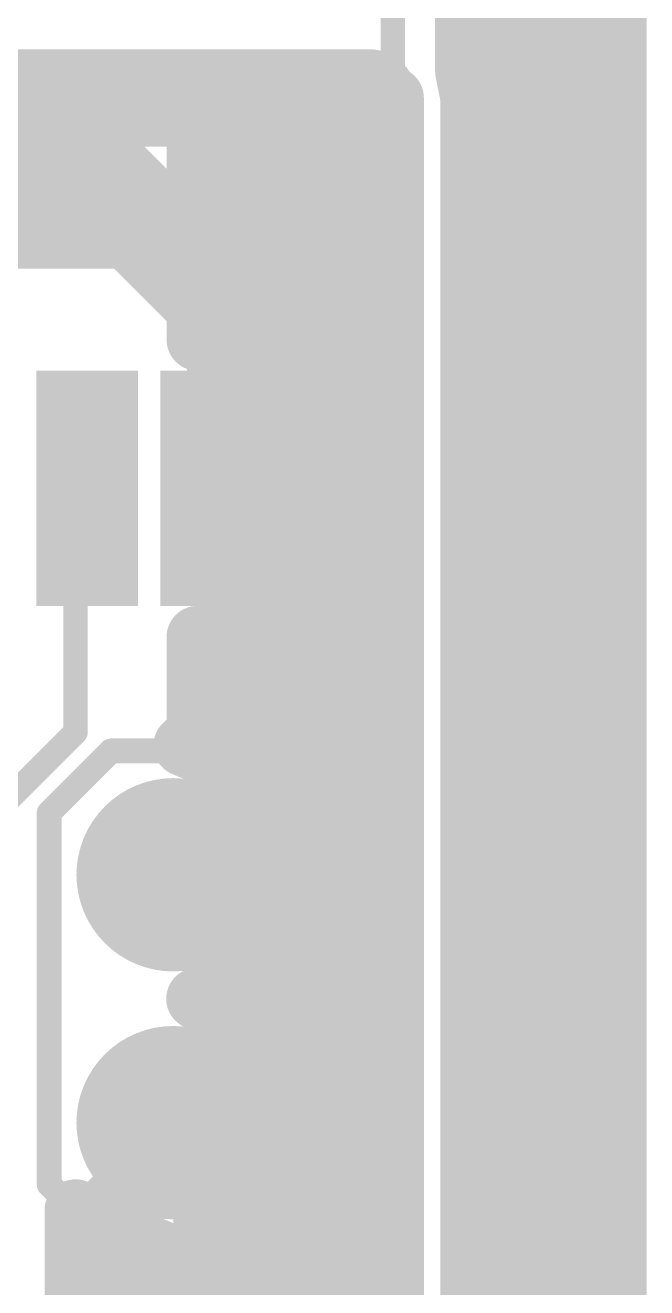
# Model space of a CAD drawing. Extents: x 416 to 470, y 213 to 332.
# Drawn here: x 463.49 to 469.85, y 221.06 to 234 of the extents above; entities that cross this region are included whole.
import ezdxf

# ---------------------------------------------------------------- set-up
doc = ezdxf.new("R2010")
doc.units = 0
for name, color, linetype in [('Board', 3, 'CONTINUOUS'), ('Top', 1, 'CONTINUOUS'), ('Top_Mask', 4, 'CONTINUOUS'), ('Top_Paste', 8, 'CONTINUOUS'), ('Top_Silk', 6, 'CONTINUOUS')]:
    doc.layers.add(name, color=color, linetype=linetype)

# ---------------------------------------------------------------- blocks, each defined once
blk = doc.blocks.new('UNIT_DISC')
at = {"linetype": 'CONTINUOUS', "const_width": 0.5}
blk.add_lwpolyline([(0.25, 0, 1), (-0.25, 0, 1)], format="xyb", close=True, dxfattribs=at)
blk = doc.blocks.new('SHAPE_EL_236_236_0_0_0_0')
at = {"xscale": 0.6, "yscale": 0.6, "zscale": 0.6}
blk.add_blockref('UNIT_DISC', (0, 0), dxfattribs=at)
blk = doc.blocks.new('SHAPE_EL_386_386_0_0_0_0')
at = {"xscale": 0.981, "yscale": 0.981, "zscale": 0.981}
blk.add_blockref('UNIT_DISC', (0, 0), dxfattribs=at)
blk = doc.blocks.new('0__40_41')
at = {"layer": 'Top'}
blk.add_blockref('SHAPE_EL_236_236_0_0_0_0', (0, 0), dxfattribs=at)
at = {"layer": 'Top_Mask'}
blk.add_blockref('SHAPE_EL_386_386_0_0_0_0', (0, 0), dxfattribs=at)
blk = doc.blocks.new('JMP2_7937')
at = {"layer": 'Top_Silk', "linetype": 'CONTINUOUS', "const_width": 0.254}
for points in [[(463.73, 225.925), (464.365, 226.56)], [(465.635, 226.56), (464.365, 226.56)], [(466.27, 225.925), (465.635, 226.56)], [(463.73, 222.115), (463.73, 225.925)], [(466.27, 222.115), (466.27, 225.925)], [(464.365, 221.48), (463.73, 222.115)], [(465.635, 221.48), (466.27, 222.115)], [(465.635, 221.48), (464.365, 221.48)]]:
    blk.add_lwpolyline(points, dxfattribs=at)
at = {"layer": 'Top_Silk', "xscale": 0.254, "yscale": 0.254, "zscale": 0.254}
for p in [(464.365, 226.56), (464.365, 226.56), (465.635, 226.56), (465.635, 226.56), (463.73, 225.925), (463.73, 225.925), (466.27, 225.925), (466.27, 225.925), (463.73, 222.115), (463.73, 222.115), (466.27, 222.115), (466.27, 222.115), (464.365, 221.48), (464.365, 221.48), (465.635, 221.48), (465.635, 221.48)]:
    blk.add_blockref('UNIT_DISC', p, dxfattribs=at)
blk = doc.blocks.new('SHAPE_EL_629_629_0_0_0_0')
at = {"xscale": 1.6, "yscale": 1.6, "zscale": 1.6}
blk.add_blockref('UNIT_DISC', (0, 0), dxfattribs=at)
blk = doc.blocks.new('SHAPE_EL_779_779_0_0_0_0')
at = {"xscale": 1.981, "yscale": 1.981, "zscale": 1.981}
blk.add_blockref('UNIT_DISC', (0, 0), dxfattribs=at)
blk = doc.blocks.new('1__50_31')
at = {"layer": 'Top'}
blk.add_blockref('SHAPE_EL_629_629_0_0_0_0', (0, 0), dxfattribs=at)
at = {"layer": 'Top_Mask'}
blk.add_blockref('SHAPE_EL_779_779_0_0_0_0', (0, 0), dxfattribs=at)
blk = doc.blocks.new('XR5')
blk.add_blockref('JMP2_7937', (0, 0))
at = {"rotation": 90}
for p in [(465, 225.29), (465, 222.75)]:
    blk.add_blockref('1__50_31', p, dxfattribs=at)
blk = doc.blocks.new('SHAPE_SQ_800_260_0_0_0_0')
blk.add_solid([(-1.016, -0.3302), (1.016, -0.3302), (-1.016, 0.3302), (1.016, 0.3302)])
blk = doc.blocks.new('SHAPE_SQ_950_410_0_0_0_0')
blk.add_solid([(-1.2065, -0.5207), (1.2065, -0.5207), (-1.2065, 0.5207), (1.2065, 0.5207)])
blk = doc.blocks.new('P_SX80Y26D0T36')
at = {"layer": 'Top'}
blk.add_blockref('SHAPE_SQ_800_260_0_0_0_0', (0, 0), dxfattribs=at)
at = {"layer": 'Top_Mask'}
blk.add_blockref('SHAPE_SQ_950_410_0_0_0_0', (0, 0), dxfattribs=at)
at = {"layer": 'Top_Paste'}
blk.add_blockref('SHAPE_SQ_800_260_0_0_0_0', (0, 0), dxfattribs=at)
blk = doc.blocks.new('P_SX80Y26D0T31')
at = {"layer": 'Top'}
blk.add_blockref('SHAPE_SQ_800_260_0_0_0_0', (0, 0), dxfattribs=at)
at = {"layer": 'Top_Mask'}
blk.add_blockref('SHAPE_SQ_950_410_0_0_0_0', (0, 0), dxfattribs=at)
at = {"layer": 'Top_Paste'}
blk.add_blockref('SHAPE_SQ_800_260_0_0_0_0', (0, 0), dxfattribs=at)
blk = doc.blocks.new('U2')
at = {"rotation": 90}
for name, p in [('P_SX80Y26D0T36', (464.12, 229.25)), ('P_SX80Y26D0T31', (465.39, 229.25))]:
    blk.add_blockref(name, p, dxfattribs=at)
blk = doc.blocks.new('CUPOUR_L1_F0_TT45_10053')
at = {"layer": 'Top', "linetype": 'CONTINUOUS'}
for points, const_width in [([(467.25, 233.25), (465.25, 233.25)], 0.635), ([(465.25, 233.25), (465.25, 230.77201)], 0.635), ([(467.25, 215.25), (467.25, 233.25)], 0.635), ([(465.25, 232.87125), (467.25, 232.87125)], 0.635), ([(465.25, 232.395), (467.25, 232.395)], 0.635), ([(465.25, 231.91875), (467.25, 231.91875)], 0.635), ([(465.25, 231.4425), (467.25, 231.4425)], 0.635), ([(465.25, 230.96625), (467.25, 230.96625)], 0.635), ([(465.25, 230.77201), (465.7202, 230.77201)], 0.635), ([(465.7202, 230.77201), (466.078, 230.6238)], 0.635), ([(466.078, 230.6238), (466.22621, 230.266)], 0.635), ([(465.5297, 230.0755), (466.078, 230.6238)], 0.381), ([(466.13342, 230.49), (467.25, 230.49)], 0.635), ([(466.22621, 230.266), (466.22621, 228.234)], 0.635), ([(466.22621, 230.01375), (467.25, 230.01375)], 0.635), ([(466.22621, 229.5375), (467.25, 229.5375)], 0.635), ([(466.22621, 229.06125), (467.25, 229.06125)], 0.635), ([(466.22621, 228.585), (467.25, 228.585)], 0.635), ([(465.5297, 228.4245), (466.078, 227.8762)], 0.381), ([(466.22621, 228.234), (466.078, 227.8762)], 0.635), ([(466.17432, 228.10875), (467.25, 228.10875)], 0.635), ([(466.078, 227.8762), (465.7202, 227.72799)], 0.635), ([(465.7202, 227.72799), (465.25, 227.72799)], 0.635), ([(465.25, 227.72799), (465.25, 226.75)], 0.635), ([(465.25, 227.6325), (467.25, 227.6325)], 0.635), ([(465.25, 227.15625), (467.25, 227.15625)], 0.635), ([(465.25, 226.75), (465.1145, 226.6145)], 0.635), ([(465.1145, 226.6145), (465.9701, 226.2601)], 0.635), ([(465.18, 226.68), (467.25, 226.68)], 0.635), ([(465.9701, 226.2601), (466.37193, 225.29)], 0.635), ([(465.4, 225.69), (465.9701, 226.2601)], 0.381), ([(465.99344, 226.20375), (467.25, 226.20375)], 0.635), ([(466.19071, 225.7275), (467.25, 225.7275)], 0.635), ([(466.37193, 225.29), (465.9701, 224.3199)], 0.635), ([(466.35587, 225.25125), (467.25, 225.25125)], 0.635), ([(465.4, 224.89), (465.9701, 224.3199)], 0.381), ([(466.1586, 224.775), (467.25, 224.775)], 0.635), ([(465.9701, 224.3199), (465.24608, 224.02)], 0.635), ([(465.91903, 224.29875), (467.25, 224.29875)], 0.635), ([(465.24608, 224.02), (465.9701, 223.7201)], 0.635), ([(465.72288, 223.8225), (467.25, 223.8225)], 0.635), ([(465.9701, 223.7201), (466.37193, 222.75)], 0.635), ([(465.4, 223.15), (465.9701, 223.7201)], 0.381), ([(466.12495, 223.34625), (467.25, 223.34625)], 0.635), ([(466.32222, 222.87), (467.25, 222.87)], 0.635), ([(466.37193, 222.75), (465.9701, 221.7799)], 0.635), ([(466.22436, 222.39375), (467.25, 222.39375)], 0.635), ([(464.6, 222.35), (464.0299, 221.7799)], 0.381), ([(465.4, 222.35), (465.9701, 221.7799)], 0.381), ([(464.0299, 221.7799), (464, 221.85208)], 0.635), ([(464, 221.85208), (464, 220.28886)], 0.635), ([(466.02709, 221.9175), (467.25, 221.9175)], 0.635), ([(465, 221.37807), (464.0299, 221.7799)], 0.635), ([(465.9701, 221.7799), (465, 221.37807)], 0.635), ([(464, 221.44125), (464.84747, 221.44125)], 0.635), ([(465.15252, 221.44125), (467.25, 221.44125)], 0.635), ([(464, 220.965), (467.25, 220.965)], 0.635)]:
    blk.add_lwpolyline(points, dxfattribs=dict(at, const_width=const_width))
at = {"layer": 'Top'}
for p, xscale, yscale, zscale in [((465.25, 233.25), 0.635, 0.635, 0.635), ((465.25, 233.25), 0.635, 0.635, 0.635), ((467.25, 233.25), 0.635, 0.635, 0.635), ((467.25, 233.25), 0.635, 0.635, 0.635), ((465.25, 232.87125), 0.635, 0.635, 0.635), ((467.25, 232.87125), 0.635, 0.635, 0.635), ((465.25, 232.395), 0.635, 0.635, 0.635), ((467.25, 232.395), 0.635, 0.635, 0.635), ((465.25, 231.91875), 0.635, 0.635, 0.635), ((467.25, 231.91875), 0.635, 0.635, 0.635), ((465.25, 231.4425), 0.635, 0.635, 0.635), ((467.25, 231.4425), 0.635, 0.635, 0.635), ((465.25, 230.96625), 0.635, 0.635, 0.635), ((467.25, 230.96625), 0.635, 0.635, 0.635), ((465.25, 230.77201), 0.635, 0.635, 0.635), ((465.25, 230.77201), 0.635, 0.635, 0.635), ((465.7202, 230.77201), 0.635, 0.635, 0.635), ((465.7202, 230.77201), 0.635, 0.635, 0.635), ((466.078, 230.6238), 0.635, 0.635, 0.635), ((466.078, 230.6238), 0.635, 0.635, 0.635), ((466.13342, 230.49), 0.635, 0.635, 0.635), ((466.078, 230.6238), 0.381, 0.381, 0.381), ((467.25, 230.49), 0.635, 0.635, 0.635), ((466.22621, 230.266), 0.635, 0.635, 0.635), ((466.22621, 230.266), 0.635, 0.635, 0.635), ((466.22621, 230.01375), 0.635, 0.635, 0.635), ((467.25, 230.01375), 0.635, 0.635, 0.635), ((465.5297, 230.0755), 0.381, 0.381, 0.381), ((466.22621, 229.5375), 0.635, 0.635, 0.635), ((467.25, 229.5375), 0.635, 0.635, 0.635), ((466.22621, 229.06125), 0.635, 0.635, 0.635), ((467.25, 229.06125), 0.635, 0.635, 0.635), ((466.22621, 228.585), 0.635, 0.635, 0.635), ((467.25, 228.585), 0.635, 0.635, 0.635), ((465.5297, 228.4245), 0.381, 0.381, 0.381), ((466.22621, 228.234), 0.635, 0.635, 0.635), ((466.22621, 228.234), 0.635, 0.635, 0.635), ((466.17432, 228.10875), 0.635, 0.635, 0.635), ((467.25, 228.10875), 0.635, 0.635, 0.635), ((466.078, 227.8762), 0.635, 0.635, 0.635), ((466.078, 227.8762), 0.635, 0.635, 0.635), ((465.25, 227.72799), 0.635, 0.635, 0.635), ((465.25, 227.72799), 0.635, 0.635, 0.635), ((465.25, 227.6325), 0.635, 0.635, 0.635), ((465.7202, 227.72799), 0.635, 0.635, 0.635), ((465.7202, 227.72799), 0.635, 0.635, 0.635), ((466.078, 227.8762), 0.381, 0.381, 0.381), ((467.25, 227.6325), 0.635, 0.635, 0.635), ((465.25, 227.15625), 0.635, 0.635, 0.635), ((467.25, 227.15625), 0.635, 0.635, 0.635), ((465.25, 226.75), 0.635, 0.635, 0.635), ((465.25, 226.75), 0.635, 0.635, 0.635), ((465.1145, 226.6145), 0.635, 0.635, 0.635), ((465.1145, 226.6145), 0.635, 0.635, 0.635), ((465.18, 226.68), 0.635, 0.635, 0.635), ((467.25, 226.68), 0.635, 0.635, 0.635), ((465.9701, 226.2601), 0.635, 0.635, 0.635), ((465.9701, 226.2601), 0.635, 0.635, 0.635), ((465.99344, 226.20375), 0.635, 0.635, 0.635), ((465.9701, 226.2601), 0.381, 0.381, 0.381), ((467.25, 226.20375), 0.635, 0.635, 0.635), ((466.19071, 225.7275), 0.635, 0.635, 0.635), ((467.25, 225.7275), 0.635, 0.635, 0.635), ((465.4, 225.69), 0.381, 0.381, 0.381), ((466.35587, 225.25125), 0.635, 0.635, 0.635), ((466.37193, 225.29), 0.635, 0.635, 0.635), ((466.37193, 225.29), 0.635, 0.635, 0.635), ((467.25, 225.25125), 0.635, 0.635, 0.635), ((465.4, 224.89), 0.381, 0.381, 0.381), ((466.1586, 224.775), 0.635, 0.635, 0.635), ((467.25, 224.775), 0.635, 0.635, 0.635), ((465.91903, 224.29875), 0.635, 0.635, 0.635), ((465.9701, 224.3199), 0.635, 0.635, 0.635), ((465.9701, 224.3199), 0.635, 0.635, 0.635), ((467.25, 224.29875), 0.635, 0.635, 0.635), ((465.9701, 224.3199), 0.381, 0.381, 0.381), ((465.24608, 224.02), 0.635, 0.635, 0.635), ((465.24608, 224.02), 0.635, 0.635, 0.635), ((465.72288, 223.8225), 0.635, 0.635, 0.635), ((467.25, 223.8225), 0.635, 0.635, 0.635), ((465.9701, 223.7201), 0.635, 0.635, 0.635), ((465.9701, 223.7201), 0.635, 0.635, 0.635), ((465.9701, 223.7201), 0.381, 0.381, 0.381), ((466.12495, 223.34625), 0.635, 0.635, 0.635), ((467.25, 223.34625), 0.635, 0.635, 0.635), ((465.4, 223.15), 0.381, 0.381, 0.381), ((466.32222, 222.87), 0.635, 0.635, 0.635), ((467.25, 222.87), 0.635, 0.635, 0.635), ((466.37193, 222.75), 0.635, 0.635, 0.635), ((466.37193, 222.75), 0.635, 0.635, 0.635), ((466.22436, 222.39375), 0.635, 0.635, 0.635), ((467.25, 222.39375), 0.635, 0.635, 0.635), ((464.6, 222.35), 0.381, 0.381, 0.381), ((465.4, 222.35), 0.381, 0.381, 0.381), ((464, 221.85208), 0.635, 0.635, 0.635), ((464, 221.85208), 0.635, 0.635, 0.635), ((466.02709, 221.9175), 0.635, 0.635, 0.635), ((467.25, 221.9175), 0.635, 0.635, 0.635), ((464.0299, 221.7799), 0.635, 0.635, 0.635), ((464.0299, 221.7799), 0.635, 0.635, 0.635), ((465.9701, 221.7799), 0.635, 0.635, 0.635), ((465.9701, 221.7799), 0.635, 0.635, 0.635), ((464.0299, 221.7799), 0.381, 0.381, 0.381), ((465.9701, 221.7799), 0.381, 0.381, 0.381), ((464, 221.44125), 0.635, 0.635, 0.635), ((464.84747, 221.44125), 0.635, 0.635, 0.635), ((465.15252, 221.44125), 0.635, 0.635, 0.635), ((467.25, 221.44125), 0.635, 0.635, 0.635), ((465, 221.37807), 0.635, 0.635, 0.635), ((465, 221.37807), 0.635, 0.635, 0.635), ((464, 220.965), 0.635, 0.635, 0.635), ((467.25, 220.965), 0.635, 0.635, 0.635)]:
    blk.add_blockref('UNIT_DISC', p, dxfattribs=dict(at, xscale=xscale, yscale=yscale, zscale=zscale))
blk = doc.blocks.new('CUPOUR_L1_F0_TT45_10181')
at = {"layer": 'Top', "linetype": 'CONTINUOUS', "const_width": 0.635}
for points in [[(469.5, 215.5), (469.5, 304.5)], [(468, 234.5), (468, 233.52464)], [(468, 234.07375), (469.5, 234.07375)], [(468, 233.5975), (469.5, 233.5975)], [(468, 233.52464), (468.05463, 233.25)], [(468.05463, 233.25), (468.05462, 233.25)], [(468.05462, 233.25), (468.05462, 215.5)], [(468.05462, 233.12125), (469.5, 233.12125)], [(468.05462, 232.645), (469.5, 232.645)], [(468.05462, 232.16875), (469.5, 232.16875)], [(468.05462, 231.6925), (469.5, 231.6925)], [(468.05462, 231.21625), (469.5, 231.21625)], [(468.05462, 230.74), (469.5, 230.74)], [(468.05462, 230.26375), (469.5, 230.26375)], [(468.05462, 229.7875), (469.5, 229.7875)], [(468.05462, 229.31125), (469.5, 229.31125)], [(468.05462, 228.835), (469.5, 228.835)], [(468.05462, 228.35875), (469.5, 228.35875)], [(468.05462, 227.8825), (469.5, 227.8825)], [(468.05462, 227.40625), (469.5, 227.40625)], [(468.05462, 226.93), (469.5, 226.93)], [(468.05462, 226.45375), (469.5, 226.45375)], [(468.05462, 225.9775), (469.5, 225.9775)], [(468.05462, 225.50125), (469.5, 225.50125)], [(468.05462, 225.025), (469.5, 225.025)], [(468.05462, 224.54875), (469.5, 224.54875)], [(468.05462, 224.0725), (469.5, 224.0725)], [(468.05462, 223.59625), (469.5, 223.59625)], [(468.05462, 223.12), (469.5, 223.12)], [(468.05462, 222.64375), (469.5, 222.64375)], [(468.05462, 222.1675), (469.5, 222.1675)], [(468.05462, 221.69125), (469.5, 221.69125)], [(468.05462, 221.215), (469.5, 221.215)]]:
    blk.add_lwpolyline(points, dxfattribs=at)
at = {"layer": 'Top', "xscale": 0.635, "yscale": 0.635, "zscale": 0.635}
for p in [(468, 234.07375), (469.5, 234.07375), (468, 233.5975), (469.5, 233.5975), (468, 233.52464), (468, 233.52464), (468.05462, 233.25), (468.05462, 233.25), (468.05463, 233.25), (468.05463, 233.25), (468.05462, 233.12125), (469.5, 233.12125), (468.05462, 232.645), (469.5, 232.645), (468.05462, 232.16875), (469.5, 232.16875), (468.05462, 231.6925), (469.5, 231.6925), (468.05462, 231.21625), (469.5, 231.21625), (468.05462, 230.74), (469.5, 230.74), (468.05462, 230.26375), (469.5, 230.26375), (468.05462, 229.7875), (469.5, 229.7875), (468.05462, 229.31125), (469.5, 229.31125), (468.05462, 228.835), (469.5, 228.835), (468.05462, 228.35875), (469.5, 228.35875), (468.05462, 227.8825), (469.5, 227.8825), (468.05462, 227.40625), (469.5, 227.40625), (468.05462, 226.93), (469.5, 226.93), (468.05462, 226.45375), (469.5, 226.45375), (468.05462, 225.9775), (469.5, 225.9775), (468.05462, 225.50125), (469.5, 225.50125), (468.05462, 225.025), (469.5, 225.025), (468.05462, 224.54875), (469.5, 224.54875), (468.05462, 224.0725), (469.5, 224.0725), (468.05462, 223.59625), (469.5, 223.59625), (468.05462, 223.12), (469.5, 223.12), (468.05462, 222.64375), (469.5, 222.64375), (468.05462, 222.1675), (469.5, 222.1675), (468.05462, 221.69125), (469.5, 221.69125), (468.05462, 221.215), (469.5, 221.215)]:
    blk.add_blockref('UNIT_DISC', p, dxfattribs=at)

msp = doc.modelspace()

# ---------------------------------------------------------------- linework, layer by layer
at = {"layer": 'Board', "linetype": 'CONTINUOUS', "const_width": 0.2}
msp.add_lwpolyline([(469.75, 215), (469.75, 324.5)], dxfattribs=at)
at = {"layer": 'Top', "linetype": 'CONTINUOUS'}
for points, const_width in [([(454.75, 233.25), (467, 233.25)], 1), ([(454, 232.5), (464.25, 232.5)], 1), ([(466.25, 230.5), (464.25, 232.5)], 1), ([(458.25, 231.75), (464.5, 231.75)], 0.5), ([(464.5, 231.75), (465.39, 230.86)], 0.5), ([(465.39, 230.86), (465.39, 229.25)], 0.5), ([(466.25, 222.75), (466.25, 230.5)], 1), ([(464, 229.13), (464.12, 229.25)], 0.25), ([(464, 226.75), (464, 229.13)], 0.25), ([(462.5, 225.25), (464, 226.75)], 0.25), ([(465.5, 222), (466.25, 222.75)], 1), ([(465.5, 219.25), (465.5, 222)], 1)]:
    msp.add_lwpolyline(points, dxfattribs=dict(at, const_width=const_width))
at = {"layer": 'Top_Silk', "linetype": 'CONTINUOUS', "const_width": 0.25}
msp.add_lwpolyline([(467.25, 215), (467.25, 324.5)], dxfattribs=at)

# ---------------------------------------------------------------- block references
for name, p in [('CUPOUR_L1_F0_TT45_10181', (0, 0)), ('U2', (0, 0)), ('CUPOUR_L1_F0_TT45_10053', (0, 0)), ('0__40_41', (468.75, 231.25)), ('XR5', (0, 0))]:
    msp.add_blockref(name, p)
at = {"layer": 'Top'}
for p in [(467, 233.25), (464.25, 232.5), (464.25, 232.5), (466.25, 230.5), (466.25, 230.5), (466.25, 222.75), (466.25, 222.75), (465.5, 222), (465.5, 222)]:
    msp.add_blockref('UNIT_DISC', p, dxfattribs=at)
for p, xscale, yscale, zscale in [((464.5, 231.75), 0.5, 0.5, 0.5), ((464.5, 231.75), 0.5, 0.5, 0.5), ((465.39, 230.86), 0.5, 0.5, 0.5), ((465.39, 230.86), 0.5, 0.5, 0.5), ((465.39, 229.25), 0.5, 0.5, 0.5), ((464.12, 229.25), 0.25, 0.25, 0.25), ((464, 229.13), 0.25, 0.25, 0.25), ((464, 229.13), 0.25, 0.25, 0.25), ((464, 226.75), 0.25, 0.25, 0.25), ((464, 226.75), 0.25, 0.25, 0.25)]:
    msp.add_blockref('UNIT_DISC', p, dxfattribs=dict(at, xscale=xscale, yscale=yscale, zscale=zscale))

doc.saveas('drawing.dxf')
